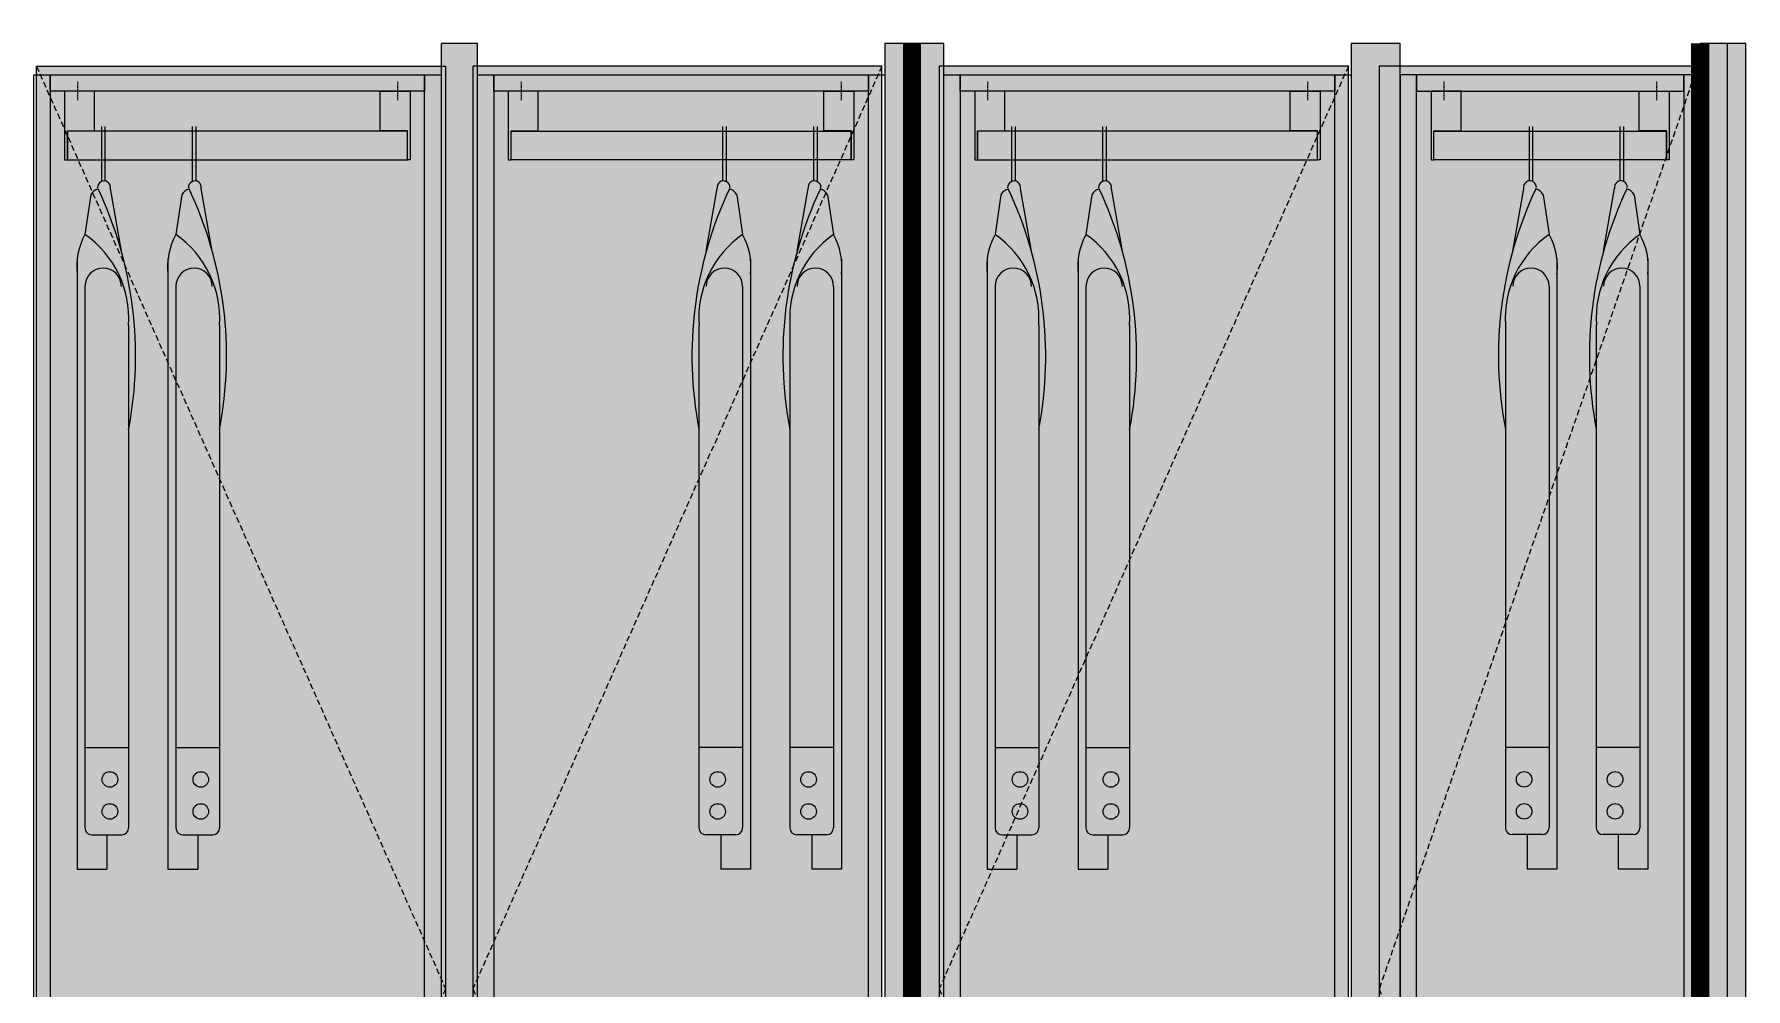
# Model space of a CAD drawing. Header units: millimetres. Extents: x 126 to 12547, y 1644 to 26714.
# Drawn here: x 10658 to 12541, y 4300 to 5350 of the extents above; entities that cross this region are included whole.
import ezdxf

# ---------------------------------------------------------------- set-up
doc = ezdxf.new("R2010")
doc.units = ezdxf.units.MM
doc.linetypes.add('NASCOSTA', pattern=[9.525, 6.35, -3.175])
for name, color, linetype, lineweight in [('F_FERRAMENTA', 253, 'Continuous', 5), ('F_MULTI laminato OPACO', 1, 'Continuous', 5), ('F_MULTI laminato OPACO_retino', 1, 'Continuous', 5), ('F_MULTI tessuto', 151, 'Continuous', 5), ('F_Proiezioni', 253, 'NASCOSTA', 9), ('F_Retini', 252, 'Continuous', 5)]:
    doc.layers.add(name, color=color, linetype=linetype, lineweight=lineweight)
doc.layers.add('L+A_illuminazione', color=10, linetype='Continuous')
doc.layers.add('VESTIARIO - clothing', color=185, linetype='Continuous')

# ---------------------------------------------------------------- blocks, each defined once
blk = doc.blocks.new('ARMADIO_camera master_prospetto_fronte_aperto')
at = {"layer": 'F_MULTI laminato OPACO_retino', "transparency": 33554687}
h = blk.add_hatch(color=9, dxfattribs=at)
h.dxf.hatch_style = 1
h.paths.add_polyline_path([(61944.9, 11065.6), (61984.9, 11065.6), (61984.9, 13145.6), (61944.9, 13145.6)])
h = blk.add_hatch(color=9, dxfattribs=at)
h.dxf.hatch_style = 1
h.paths.add_polyline_path([(62432.9, 11065.6), (62497.9, 11065.6), (62497.9, 13145.6), (62432.9, 13145.6)])
at = {"layer": 'F_MULTI laminato OPACO_retino', "true_color": 0x636466, "transparency": 33554687}
h = blk.add_hatch(color=251, dxfattribs=at)
h.dxf.hatch_style = 1
h.paths.add_polyline_path([(62432.9, 11065.6), (62462.9, 11065.6), (62462.9, 13145.6), (62432.9, 13145.6)])
at = {"layer": 'F_MULTI laminato OPACO_retino', "transparency": 33554687}
h = blk.add_hatch(color=9, dxfattribs=at)
h.dxf.hatch_style = 1
h.paths.add_polyline_path([(62945.9, 11065.6), (62999.9, 11065.6), (62999.9, 13145.6), (62945.9, 13145.6)])
h = blk.add_hatch(color=9, dxfattribs=at)
h.dxf.hatch_style = 1
h.paths.add_polyline_path([(63329.9, 11065.6), (63379.9, 11065.6), (63379.9, 13145.6), (63329.9, 13145.6)])
at = {"layer": 'F_MULTI laminato OPACO_retino', "true_color": 0x636466, "transparency": 33554687}
h = blk.add_hatch(color=251, dxfattribs=at)
h.dxf.hatch_style = 1
h.paths.add_polyline_path([(63329.9, 11065.6), (63359.9, 11065.6), (63359.9, 13145.6), (63329.9, 13145.6)])
at = {"layer": 'F_FERRAMENTA', "linetype": 'NASCOSTA', "ltscale": 0.25}
for p, q in [((61544.9, 13103.1), (61544.9, 13083.1)), ((61896.9, 13103.1), (61896.9, 13083.1)), ((62032.9, 13103.1), (62032.9, 13083.1)), ((62384.9, 13103.1), (62384.9, 13083.1)), ((62545.9, 13103.1), (62545.9, 13083.1)), ((62897.9, 13103.1), (62897.9, 13083.1)), ((63047.9, 13103.1), (63047.9, 13083.1)), ((63281.9, 13103.1), (63281.9, 13083.1))]:
    blk.add_line(p, q, dxfattribs=at)
at = {"layer": 'F_FERRAMENTA'}
for points in [[(61530.9, 13017.6), (61533.9, 13017.6), (61533.9, 13049.2), (61563.9, 13049.2), (61563.9, 13093.1), (61530.9, 13093.1), (61530.9, 13017.6)], [(61910.9, 13017.6), (61907.9, 13017.6), (61907.9, 13049.2), (61877.9, 13049.2), (61877.9, 13093.1), (61910.9, 13093.1), (61910.9, 13017.6)], [(62018.9, 13017.6), (62021.9, 13017.6), (62021.9, 13049.2), (62051.9, 13049.2), (62051.9, 13093.1), (62018.9, 13093.1), (62018.9, 13017.6)], [(62398.9, 13017.6), (62395.9, 13017.6), (62395.9, 13049.2), (62365.9, 13049.2), (62365.9, 13093.1), (62398.9, 13093.1), (62398.9, 13017.6)], [(62531.9, 13017.6), (62534.9, 13017.6), (62534.9, 13049.2), (62564.9, 13049.2), (62564.9, 13093.1), (62531.9, 13093.1), (62531.9, 13017.6)], [(62911.9, 13017.6), (62908.9, 13017.6), (62908.9, 13049.2), (62878.9, 13049.2), (62878.9, 13093.1), (62911.9, 13093.1), (62911.9, 13017.6)], [(63033.9, 13017.6), (63036.9, 13017.6), (63036.9, 13049.2), (63066.9, 13049.2), (63066.9, 13093.1), (63033.9, 13093.1), (63033.9, 13017.6)], [(63295.9, 13017.6), (63292.9, 13017.6), (63292.9, 13049.2), (63262.9, 13049.2), (63262.9, 13093.1), (63295.9, 13093.1), (63295.9, 13017.6)]]:
    blk.add_lwpolyline(points, dxfattribs=at)
for points in [[(61907.9, 13049.1), (61533.9, 13049.1), (61533.9, 13017.5), (61907.9, 13017.5)], [(62021.9, 13049.1), (62395.9, 13049.1), (62395.9, 13017.5), (62021.9, 13017.5)], [(62908.9, 13049.1), (62534.9, 13049.1), (62534.9, 13017.5), (62908.9, 13017.5)], [(63036.9, 13049.1), (63292.9, 13049.1), (63292.9, 13017.5), (63036.9, 13017.5)]]:
    blk.add_lwpolyline(points, close=True, dxfattribs=at)
at = {"layer": 'F_MULTI laminato OPACO', "color": 1}
for points in [[(61944.9, 11065.6), (61984.9, 11065.6), (61984.9, 13145.6), (61944.9, 13145.6)], [(62432.9, 11065.6), (62497.9, 11065.6), (62497.9, 13145.6), (62432.9, 13145.6)], [(62945.9, 11065.6), (62999.9, 11065.6), (62999.9, 13145.6), (62945.9, 13145.6)], [(63329.9, 11065.6), (63379.9, 11065.6), (63379.9, 13145.6), (63329.9, 13145.6)]]:
    blk.add_lwpolyline(points, close=True, dxfattribs=at)
at = {"layer": 'F_MULTI laminato OPACO', "color": 5}
for points in [[(62432.9, 11065.6), (62462.9, 11065.6), (62462.9, 13145.6), (62432.9, 13145.6)], [(63329.9, 11065.6), (63359.9, 11065.6), (63359.9, 13145.6), (63329.9, 13145.6)]]:
    blk.add_lwpolyline(points, close=True, dxfattribs=at)
at = {"layer": 'F_MULTI tessuto'}
for points in [[(61514.9, 11071.1), (61496.9, 11071.1), (61496.9, 13111.1), (61514.9, 13111.1)], [(61514.9, 13111.1), (61926.9, 13111.1), (61926.9, 13093.1), (61514.9, 13093.1)], [(61944.9, 11071.1), (61926.9, 11071.1), (61926.9, 13111.1), (61944.9, 13111.1)], [(62002.9, 11071.1), (61984.9, 11071.1), (61984.9, 13111.1), (62002.9, 13111.1)], [(62002.9, 13111.1), (62414.9, 13111.1), (62414.9, 13093.1), (62002.9, 13093.1)], [(62432.9, 11071.1), (62414.9, 11071.1), (62414.9, 13111.1), (62432.9, 13111.1)], [(62515.9, 11071.1), (62497.9, 11071.1), (62497.9, 13111.1), (62515.9, 13111.1)], [(62515.9, 13111.1), (62927.9, 13111.1), (62927.9, 13093.1), (62515.9, 13093.1)], [(62945.9, 11071.1), (62927.9, 11071.1), (62927.9, 13111.1), (62945.9, 13111.1)], [(62999.9, 11071.1), (63017.9, 11071.1), (63017.9, 13111.1), (62999.9, 13111.1)], [(63311.9, 13111.1), (63017.9, 13111.1), (63017.9, 13093.1), (63311.9, 13093.1)], [(63311.9, 11071.1), (63329.9, 11071.1), (63329.9, 13111.1), (63311.9, 13111.1)]]:
    blk.add_lwpolyline(points, close=True, dxfattribs=at)
at = {"layer": 'VESTIARIO - clothing', "color": 3}
for p, q in [((61571.3, 13054.1), (61571.3, 12993.7)), ((61575.3, 13054.1), (61575.3, 12994.3)), ((61671.3, 13054.1), (61671.3, 12993.7)), ((61675.3, 13054.1), (61675.3, 12994.3)), ((62254.6, 13054.1), (62254.6, 12994.3)), ((62258.5, 13054.1), (62258.5, 12993.7)), ((62354.6, 13054.1), (62354.6, 12994.3)), ((62358.5, 13054.1), (62358.5, 12993.7)), ((62572.3, 13054.1), (62572.3, 12993.7)), ((62576.3, 13054.1), (62576.3, 12994.3)), ((62672.3, 13054.1), (62672.3, 12993.7)), ((62676.3, 13054.1), (62676.3, 12994.3)), ((63141.6, 13054.2), (63141.6, 12994.4)), ((63145.5, 13054.2), (63145.5, 12993.8)), ((63241.6, 13054.2), (63241.6, 12994.4)), ((63245.5, 13054.2), (63245.5, 12993.8)), ((61559.8, 12978.9), (61553.3, 12935.3)), ((61593.3, 12916.9), (61581.2, 12985.8)), ((61659.8, 12978.9), (61653.3, 12935.3)), ((61693.3, 12916.9), (61681.2, 12985.8)), ((62236.6, 12916.9), (62248.7, 12985.8)), ((62270.1, 12978.9), (62276.6, 12935.3)), ((62336.6, 12916.9), (62348.7, 12985.8)), ((62370.1, 12978.9), (62376.6, 12935.3)), ((62560.8, 12978.9), (62554.3, 12935.3)), ((62594.3, 12916.9), (62582.2, 12985.8)), ((62660.8, 12978.9), (62654.3, 12935.3)), ((62694.3, 12916.9), (62682.2, 12985.8)), ((63123.6, 12917), (63135.7, 12985.9)), ((63157.1, 12979), (63163.6, 12935.4)), ((63223.6, 12917), (63235.7, 12985.9)), ((63257.1, 12979), (63263.6, 12935.4)), ((61544.6, 12908.4), (61544.6, 12237.2)), ((61644.6, 12908.4), (61644.6, 12237.2)), ((62285.3, 12908.4), (62285.3, 12237.2)), ((62385.3, 12908.4), (62385.3, 12237.2)), ((62545.6, 12908.4), (62545.6, 12237.2)), ((62645.6, 12908.4), (62645.6, 12237.2)), ((63172.3, 12908.5), (63172.3, 12237.3)), ((63272.3, 12908.5), (63272.3, 12237.3)), ((61553.3, 12878.3), (61553.3, 12282.6)), ((61653.3, 12878.3), (61653.3, 12282.6)), ((62276.6, 12878.3), (62276.6, 12282.6)), ((62376.6, 12878.3), (62376.6, 12282.6)), ((62554.3, 12878.3), (62554.3, 12282.6)), ((62654.3, 12878.3), (62654.3, 12282.6)), ((63163.6, 12878.4), (63163.6, 12282.7)), ((63263.6, 12878.4), (63263.6, 12282.7)), ((61601.3, 12835.7), (61601.3, 12282.6)), ((61701.3, 12835.7), (61701.3, 12282.6)), ((62228.6, 12835.7), (62228.6, 12282.6)), ((62328.6, 12835.7), (62328.6, 12282.6)), ((62602.3, 12835.7), (62602.3, 12282.6)), ((62702.3, 12835.7), (62702.3, 12282.6)), ((63115.6, 12835.8), (63115.6, 12282.7)), ((63215.6, 12835.8), (63215.6, 12282.7)), ((61553.3, 12371), (61601.3, 12371)), ((61653.3, 12371), (61701.3, 12371)), ((62276.6, 12371), (62228.6, 12371)), ((62376.6, 12371), (62328.6, 12371)), ((62554.3, 12371), (62602.3, 12371)), ((62654.3, 12371), (62702.3, 12371)), ((63163.6, 12371.1), (63115.6, 12371.1)), ((63263.6, 12371.1), (63215.6, 12371.1)), ((61560.8, 12275.1), (61593.8, 12275.1)), ((61577.3, 12275.1), (61577.3, 12237.2)), ((61660.8, 12275.1), (61693.8, 12275.1)), ((61677.3, 12275.1), (61677.3, 12237.2)), ((62269.1, 12275.1), (62236.1, 12275.1)), ((62252.6, 12275.1), (62252.6, 12237.2)), ((62369.1, 12275.1), (62336.1, 12275.1)), ((62352.6, 12275.1), (62352.6, 12237.2)), ((62561.8, 12275.1), (62594.8, 12275.1)), ((62578.3, 12275.1), (62578.3, 12237.2)), ((62661.8, 12275.1), (62694.8, 12275.1)), ((62678.3, 12275.1), (62678.3, 12237.2)), ((63156.1, 12275.2), (63123.1, 12275.2)), ((63139.6, 12275.2), (63139.6, 12237.3)), ((63256.1, 12275.2), (63223.1, 12275.2)), ((63239.6, 12275.2), (63239.6, 12237.3)), ((61544.6, 12237.2), (61577.3, 12237.2)), ((61644.6, 12237.2), (61677.3, 12237.2)), ((62285.3, 12237.2), (62252.6, 12237.2)), ((62385.3, 12237.2), (62352.6, 12237.2)), ((62545.6, 12237.2), (62578.3, 12237.2)), ((62645.6, 12237.2), (62678.3, 12237.2)), ((63172.3, 12237.3), (63139.6, 12237.3)), ((63272.3, 12237.3), (63239.6, 12237.3))]:
    blk.add_line(p, q, dxfattribs=at)
for centre in [(61580.7, 12335.9), (61680.7, 12335.9), (62249.2, 12335.9), (62349.2, 12335.9), (62581.7, 12335.9), (62681.7, 12335.9), (63136.2, 12336), (63236.2, 12336), (61580.7, 12300.7), (61680.7, 12300.7), (62249.2, 12300.7), (62349.2, 12300.7), (62581.7, 12300.7), (62681.7, 12300.7), (63136.2, 12300.8), (63236.2, 12300.8)]:
    blk.add_circle(centre, 8.55, dxfattribs=at)
for centre, radius, start, end in [((61574.2, 12987.2), 7.09, 348.5432, 183.5263), ((61674.2, 12987.2), 7.09, 348.5432, 183.5263), ((62255.6, 12987.2), 7.09, 356.4737, 191.4568), ((62355.6, 12987.2), 7.09, 356.4737, 191.4568), ((62575.2, 12987.2), 7.09, 348.5432, 183.5263), ((62675.2, 12987.2), 7.09, 348.5432, 183.5263), ((63142.6, 12987.3), 7.09, 356.4737, 191.4568), ((63242.6, 12987.3), 7.09, 356.4737, 191.4568), ((61571.3, 12973.1), 12.9, 105.6475, 153.1601), ((61179.1, 12801.8), 429.9, 349.1352, 25.2932), ((61671.3, 12973.1), 12.9, 105.6475, 153.1601), ((61279.1, 12801.8), 429.9, 349.1352, 25.2932), ((62650.8, 12801.8), 429.9, 154.7068, 190.8648), ((62258.6, 12973.1), 12.9, 26.8399, 74.3525), ((62750.8, 12801.8), 429.9, 154.7068, 190.8648), ((62358.6, 12973.1), 12.9, 26.8399, 74.3525), ((62572.3, 12973.1), 12.9, 105.6475, 153.1601), ((62180.1, 12801.8), 429.9, 349.1352, 25.2932), ((62672.3, 12973.1), 12.9, 105.6475, 153.1601), ((62280.1, 12801.8), 429.9, 349.1352, 25.2932), ((63537.8, 12801.9), 429.9, 154.7068, 190.8648), ((63145.6, 12973.2), 12.9, 26.8399, 74.3525), ((63637.8, 12801.9), 429.9, 154.7068, 190.8648), ((63245.6, 12973.2), 12.9, 26.8399, 74.3525), ((61615.9, 12900.1), 71.8, 150.6628, 186.6699), ((61489.6, 12843.2), 111.9, 356.1486, 55.3128), ((61715.9, 12900.1), 71.8, 150.6628, 186.6699), ((61589.6, 12843.2), 111.9, 356.1486, 55.3128), ((62340.3, 12843.2), 111.9, 124.6872, 183.8514), ((62214, 12900.1), 71.8, 353.3301, 29.3372), ((62440.3, 12843.2), 111.9, 124.6872, 183.8514), ((62314, 12900.1), 71.8, 353.3301, 29.3372), ((62616.9, 12900.1), 71.8, 150.6628, 186.6699), ((62490.6, 12843.2), 111.9, 356.1486, 55.3128), ((62716.9, 12900.1), 71.8, 150.6628, 186.6699), ((62590.6, 12843.2), 111.9, 356.1486, 55.3128), ((63227.3, 12843.3), 111.9, 124.6872, 183.8514), ((63101, 12900.2), 71.8, 353.3301, 29.3372), ((63327.3, 12843.3), 111.9, 124.6872, 183.8514), ((63201, 12900.2), 71.8, 353.3301, 29.3372), ((61573.3, 12878.3), 20, 0, 180), ((61673.3, 12878.3), 20, 0, 180), ((62256.6, 12878.3), 20, 0, 180), ((62356.6, 12878.3), 20, 0, 180), ((62574.3, 12878.3), 20, 0, 180), ((62674.3, 12878.3), 20, 0, 180), ((63143.6, 12878.4), 20, 0, 180), ((63243.6, 12878.4), 20, 0, 180), ((61560.8, 12282.6), 7.5, 180, 270), ((61593.8, 12282.6), 7.5, 270, 0), ((61660.8, 12282.6), 7.5, 180, 270), ((61693.8, 12282.6), 7.5, 270, 0), ((62236.1, 12282.6), 7.5, 180, 270), ((62269.1, 12282.6), 7.5, 270, 0), ((62336.1, 12282.6), 7.5, 180, 270), ((62369.1, 12282.6), 7.5, 270, 0), ((62561.8, 12282.6), 7.5, 180, 270), ((62594.8, 12282.6), 7.5, 270, 0), ((62661.8, 12282.6), 7.5, 180, 270), ((62694.8, 12282.6), 7.5, 270, 0), ((63123.1, 12282.7), 7.5, 180, 270), ((63156.1, 12282.7), 7.5, 270, 0), ((63223.1, 12282.7), 7.5, 180, 270), ((63256.1, 12282.7), 7.5, 270, 0)]:
    blk.add_arc(centre, radius, start, end, dxfattribs=at)
blk = doc.blocks.new('ARMADIO_camera master_prospetto_fronte_chiuso')
at = {"layer": 'F_MULTI laminato OPACO_retino', "true_color": 0x939598, "transparency": 33554636}
h = blk.add_hatch(color=252, dxfattribs=at)
h.dxf.hatch_style = 1
h.paths.add_polyline_path([(61499.9, 13120.6), (61949.9, 13120.6), (61949.9, 11070.6), (61499.9, 11070.6)])
h = blk.add_hatch(color=252, dxfattribs=at)
h.dxf.hatch_style = 1
h.paths.add_polyline_path([(62429.9, 13120.6), (61979.9, 13120.6), (61979.9, 11070.6), (62429.9, 11070.6)])
h = blk.add_hatch(color=252, dxfattribs=at)
h.dxf.hatch_style = 1
h.paths.add_polyline_path([(62942.9, 13120.6), (62492.9, 13120.6), (62492.9, 11070.6), (62942.9, 11070.6)])
h = blk.add_hatch(color=252, dxfattribs=at)
h.dxf.hatch_style = 1
h.paths.add_polyline_path([(63326.9, 13120.6), (62976.9, 13120.6), (62976.9, 11070.6), (63326.9, 11070.6)])
at = {"layer": 'F_MULTI laminato OPACO', "color": 6}
for points in [[(61499.9, 13120.6), (61949.9, 13120.6), (61949.9, 11070.6), (61499.9, 11070.6)], [(62429.9, 13120.6), (61979.9, 13120.6), (61979.9, 11070.6), (62429.9, 11070.6)], [(62942.9, 13120.6), (62492.9, 13120.6), (62492.9, 11070.6), (62942.9, 11070.6)], [(63326.9, 13120.6), (62976.9, 13120.6), (62976.9, 11070.6), (63326.9, 11070.6)]]:
    blk.add_lwpolyline(points, close=True, dxfattribs=at)
at = {"layer": 'F_Proiezioni', "color": 1}
for points in [[(61499.9, 13120.6), (61949.9, 12105.6), (61499.9, 11071.1)], [(62429.9, 13120.6), (61979.9, 12105.6), (62429.9, 11071.1)], [(62942.9, 13120.6), (62492.9, 12105.6), (62942.9, 11071.1)], [(63326.9, 13120.6), (62976.9, 12105.6), (63326.9, 11070.6)]]:
    blk.add_lwpolyline(points, dxfattribs=at)
at = {"layer": 'L+A_illuminazione', "color": 41, "linetype": 'NASCOSTA', "true_color": 0xf4ee51, "const_width": 20}
for points in [[(62462.9, 11065.6), (62462.9, 13145.6)], [(63329.9, 11065.6), (63329.9, 13145.6)]]:
    blk.add_lwpolyline(points, dxfattribs=at)
at = {"layer": 'F_Retini', "color": 1}
blk.add_blockref('ARMADIO_camera master_prospetto_fronte_aperto', (0, 0), dxfattribs=at)

msp = doc.modelspace()

# ---------------------------------------------------------------- block references
at = {"layer": 'F_Retini', "color": 1}
msp.add_blockref('ARMADIO_camera master_prospetto_fronte_chiuso', (-50839.1, -7806.1), dxfattribs=at)

doc.saveas('drawing.dxf')
